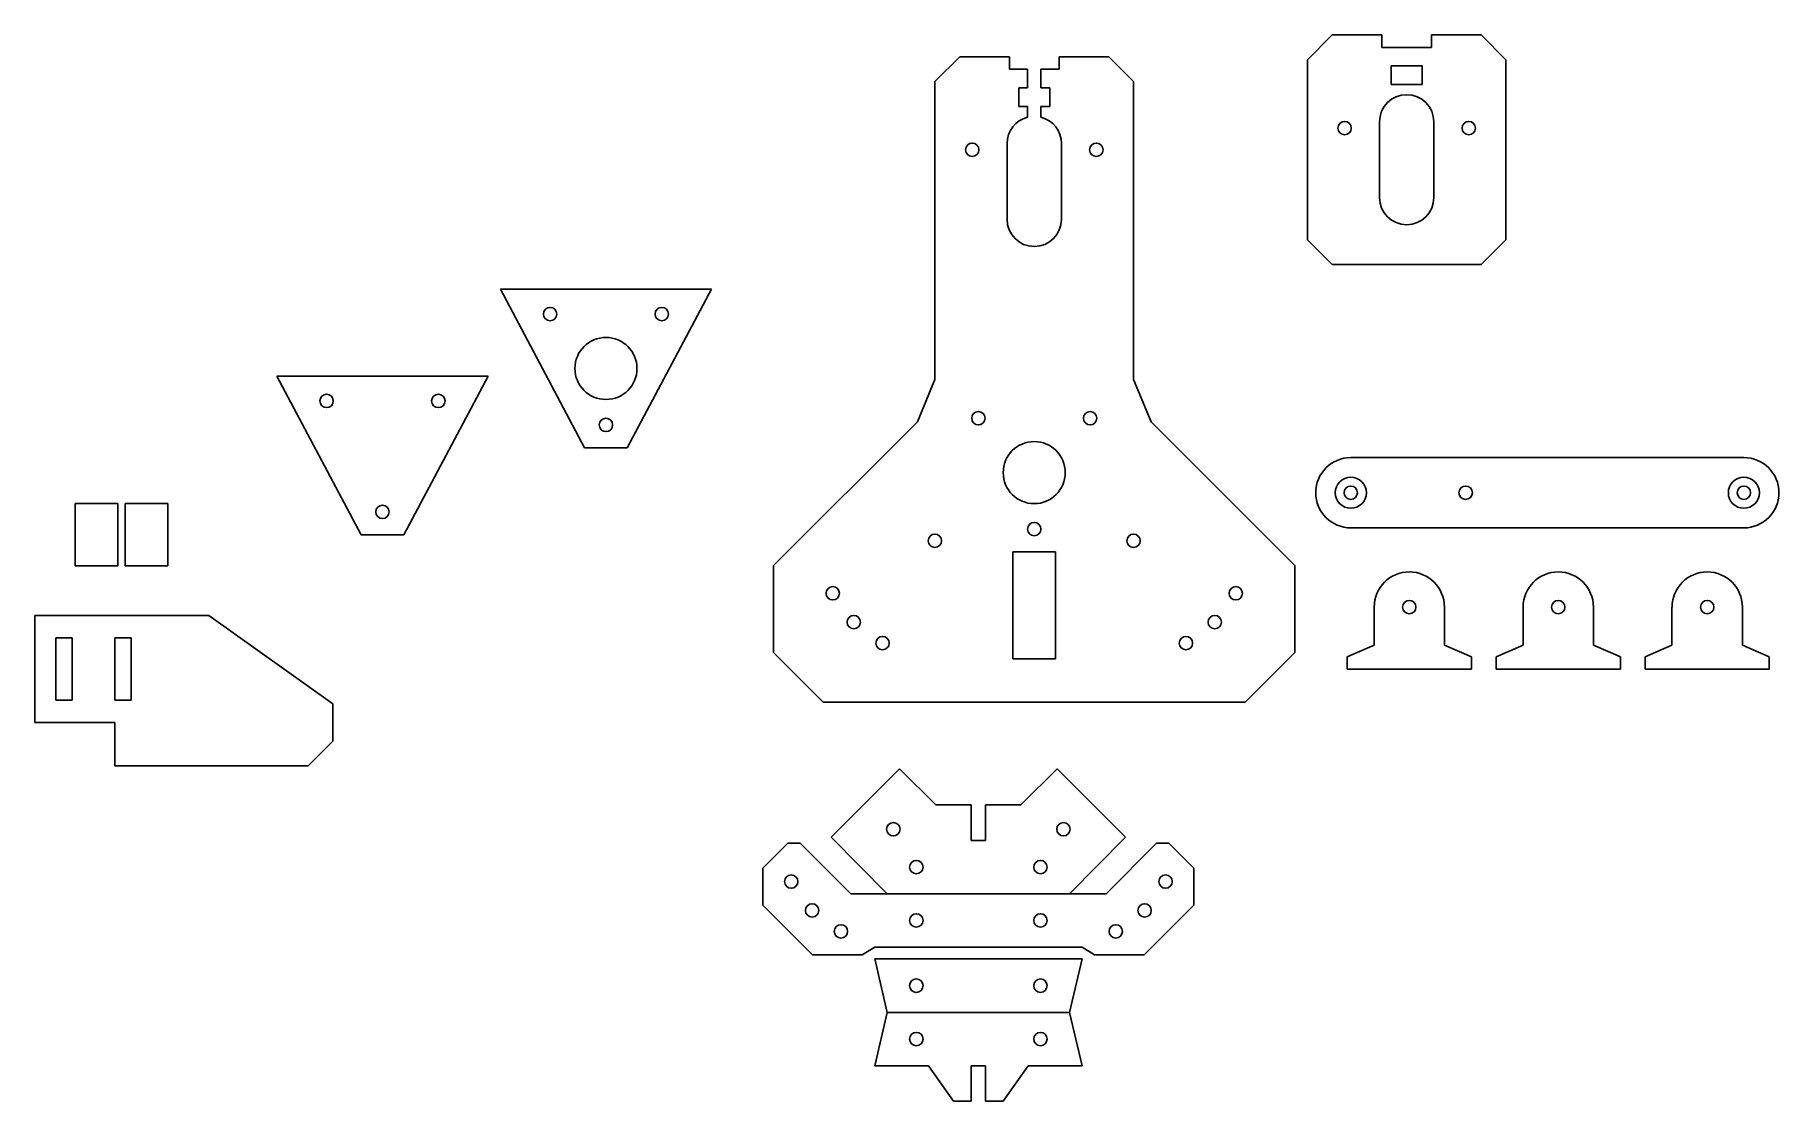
# Model space of a CAD drawing. Header units: inches. Extents: x -6.6 to 7.4, y -5.9 to 2.7.
import ezdxf

# ---------------------------------------------------------------- set-up
doc = ezdxf.new("R2010")
doc.units = ezdxf.units.IN
doc.header["$MEASUREMENT"] = 0
doc.layers.get('0').update_dxf_attribs({"lineweight": 25, "true_color": 0xffffff})

msp = doc.modelspace()

# ---------------------------------------------------------------- linework, layer by layer
at = {"color": 7, "true_color": 0x000000}
for p, q in [((3.85, 2.687), (3.65, 2.487)), ((3.85, 2.687), (4.25, 2.687)), ((4.25, 2.687), (4.25, 2.587)), ((4.65, 2.587), (4.65, 2.687)), ((5.05, 2.687), (4.65, 2.687)), ((5.05, 2.687), (5.25, 2.487)), ((4.25, 2.587), (4.65, 2.587)), ((0.85, 2.512), (0.65, 2.312)), ((0.85, 2.512), (1.25, 2.512)), ((1.25, 2.512), (1.25, 2.412)), ((1.25, 2.412), (1.396, 2.412)), ((1.396, 2.262), (1.396, 2.412)), ((1.504, 2.262), (1.504, 2.412)), ((1.504, 2.412), (1.65, 2.412)), ((1.65, 2.412), (1.65, 2.512)), ((2.05, 2.512), (1.65, 2.512)), ((1.65, 2.512), (1.65, 2.512)), ((2.05, 2.512), (2.25, 2.312)), ((3.65, 1.037), (3.65, 2.487)), ((5.25, 1.037), (5.25, 2.487)), ((0.65, -0.087), (0.65, 2.312)), ((1.325, 2.112), (1.325, 2.262)), ((1.396, 2.262), (1.325, 2.262)), ((1.504, 2.262), (1.575, 2.262)), ((1.575, 2.112), (1.575, 2.262)), ((2.25, -0.087), (2.25, 2.312)), ((1.396, 2.112), (1.325, 2.112)), ((1.396, 2.112), (1.396, 2.025)), ((1.504, 2.112), (1.575, 2.112)), ((1.504, 2.112), (1.504, 2.025)), ((3.85, 0.837), (3.65, 1.037)), ((5.25, 1.037), (5.05, 0.837)), ((5.05, 0.837), (3.85, 0.837)), ((0.509, -0.429), (0.65, -0.087)), ((2.391, -0.429), (2.25, -0.087)), ((-0.65, -1.587), (0.509, -0.429)), ((3.55, -1.587), (2.391, -0.429)), ((7.166, -0.717), (4, -0.717)), ((-6.276, -1.088), (-5.931, -1.088)), ((-6.276, -1.088), (-6.276, -1.588)), ((-5.931, -1.588), (-5.931, -1.088)), ((-5.873, -1.088), (-5.528, -1.088)), ((-5.873, -1.088), (-5.873, -1.588)), ((-5.528, -1.588), (-5.528, -1.088)), ((7.166, -1.283), (4, -1.283)), ((-6.276, -1.588), (-5.931, -1.588)), ((-5.873, -1.588), (-5.528, -1.588)), ((-0.65, -2.287), (-0.65, -1.587)), ((3.55, -2.287), (3.55, -1.587)), ((4.187, -2.229), (4.187, -1.921)), ((4.754, -2.229), (4.754, -1.921)), ((5.387, -2.229), (5.387, -1.921)), ((5.954, -2.229), (5.954, -1.921)), ((6.587, -2.229), (6.587, -1.921)), ((7.154, -2.229), (7.154, -1.921)), ((4.187, -2.229), (3.971, -2.321)), ((4.971, -2.321), (4.754, -2.229)), ((5.387, -2.229), (5.171, -2.321)), ((6.171, -2.321), (5.954, -2.229)), ((6.587, -2.229), (6.371, -2.321)), ((7.371, -2.321), (7.154, -2.229)), ((-0.249, -2.687), (-0.65, -2.287)), ((3.149, -2.687), (3.55, -2.287)), ((3.971, -2.321), (3.971, -2.421)), ((4.971, -2.421), (4.971, -2.321)), ((5.171, -2.321), (5.171, -2.421)), ((6.171, -2.421), (6.171, -2.321)), ((6.371, -2.321), (6.371, -2.421)), ((7.371, -2.421), (7.371, -2.321)), ((3.971, -2.421), (4.971, -2.421)), ((5.171, -2.421), (6.171, -2.421)), ((6.371, -2.421), (7.371, -2.421)), ((-0.249, -2.687), (3.149, -2.687))]:
    msp.add_line(p, q, dxfattribs=at)
for p, q in [((4.65, 2.687), (4.65, 2.687)), ((4.325, 2.287), (4.325, 2.437)), ((4.325, 2.437), (4.575, 2.437)), ((4.575, 2.287), (4.575, 2.437)), ((4.325, 2.287), (4.575, 2.287)), ((4.231, 1.377), (4.231, 1.987)), ((4.669, 1.377), (4.669, 1.987)), ((1.231, 1.202), (1.231, 1.812)), ((1.669, 1.202), (1.669, 1.812)), ((-1.15, 0.639), (-2.85, 0.639)), ((-2.85, 0.639), (-2.173, -0.639)), ((-1.828, -0.639), (-1.15, 0.639)), ((-2.95, -0.061), (-4.65, -0.061)), ((-4.65, -0.061), (-3.973, -1.339)), ((-3.628, -1.339), (-2.95, -0.061)), ((-2.173, -0.639), (-1.828, -0.639)), ((-3.973, -1.339), (-3.628, -1.339)), ((-6.6, -2.85), (-6.6, -1.99)), ((-6.6, -1.99), (-6.3, -1.99)), ((-6.3, -1.99), (-5.2, -1.99)), ((-4.2, -2.7), (-5.2, -1.99)), ((-4.2, -3), (-4.2, -2.7)), ((-6.6, -2.85), (-5.955, -2.85)), ((-5.955, -2.85), (-5.955, -3.2)), ((-4.4, -3.2), (-4.2, -3)), ((-5.955, -3.2), (-4.4, -3.2)), ((-0.185, -3.773), (0.365, -3.223)), ((0.657, -3.515), (0.365, -3.223)), ((1.343, -3.515), (1.635, -3.223)), ((2.185, -3.773), (1.635, -3.223)), ((0.942, -3.515), (0.657, -3.515)), ((0.942, -3.8), (0.942, -3.515)), ((1.057, -3.8), (1.057, -3.515)), ((1.057, -3.515), (1.343, -3.515)), ((0.265, -4.23), (-0.185, -3.773)), ((1.735, -4.23), (2.185, -3.773)), ((-0.735, -4.023), (-0.535, -3.823)), ((-0.535, -3.823), (-0.435, -3.823)), ((-0.028, -4.23), (-0.435, -3.823)), ((0.942, -3.8), (1.057, -3.8)), ((2.028, -4.23), (2.435, -3.823)), ((2.535, -3.823), (2.435, -3.823)), ((2.735, -4.023), (2.535, -3.823)), ((-0.735, -4.323), (-0.735, -4.023)), ((2.735, -4.323), (2.735, -4.023)), ((-0.735, -4.323), (-0.335, -4.723)), ((-0.028, -4.23), (2.028, -4.23)), ((2.735, -4.323), (2.335, -4.723)), ((-0.335, -4.723), (0.065, -4.723)), ((0.065, -4.723), (0.165, -4.66)), ((0.165, -4.66), (1.835, -4.66)), ((0.165, -4.755), (0.265, -5.185)), ((0.165, -4.755), (1.835, -4.755)), ((0.942, -4.755), (1.057, -4.755)), ((1.835, -4.755), (1.735, -5.185)), ((1.935, -4.723), (1.835, -4.66)), ((2.335, -4.723), (1.935, -4.723)), ((0.165, -5.615), (0.265, -5.185)), ((0.265, -5.185), (1.735, -5.185)), ((1.835, -5.615), (1.735, -5.185)), ((0.599, -5.615), (0.165, -5.615)), ((0.8, -5.9), (0.599, -5.615)), ((0.942, -5.615), (1.057, -5.615)), ((0.942, -5.615), (0.942, -5.9)), ((1.057, -5.615), (1.057, -5.9)), ((1.2, -5.9), (1.401, -5.615)), ((1.401, -5.615), (1.835, -5.615)), ((0.942, -5.9), (0.8, -5.9)), ((1.057, -5.9), (1.2, -5.9))]:
    msp.add_line(p, q)
at = {"color": 3, "true_color": 0x00ff00}
for p, q in [((1.277, -2.338), (1.277, -1.477)), ((1.277, -1.477), (1.622, -1.477)), ((1.622, -1.477), (1.622, -2.338)), ((-6.43, -2.17), (-6.3, -2.17)), ((-6.43, -2.17), (-6.43, -2.67)), ((-6.3, -2.67), (-6.3, -2.17)), ((-5.955, -2.17), (-5.825, -2.17)), ((-5.955, -2.17), (-5.955, -2.67)), ((-5.825, -2.67), (-5.825, -2.17)), ((1.277, -2.338), (1.622, -2.338)), ((-6.43, -2.67), (-6.3, -2.67)), ((-5.955, -2.67), (-5.825, -2.67))]:
    msp.add_line(p, q, dxfattribs=at)
for centre, radius in [((3.95, 1.937), 0.0539), ((4.95, 1.937), 0.0539), ((0.95, 1.762), 0.0539), ((1.95, 1.762), 0.0539), ((-2.45, 0.439), 0.0539), ((-1.55, 0.439), 0.0539), ((-2, 0.001), 0.25), ((-4.25, -0.261), 0.0539), ((-3.35, -0.261), 0.0539), ((-2, -0.454), 0.0539), ((1, -0.4), 0.0539), ((1.9, -0.4), 0.0539), ((1.45, -0.838), 0.25), ((4, -1), 0.125), ((4, -1), 0.0539), ((4.925, -1), 0.0539), ((7.166, -1), 0.125), ((7.166, -1), 0.0539), ((-3.8, -1.154), 0.0539), ((1.45, -1.293), 0.0539), ((0.65, -1.387), 0.0539), ((2.25, -1.387), 0.0539), ((-0.173, -1.81), 0.0539), ((3.073, -1.81), 0.0539), ((4.471, -1.921), 0.0539), ((5.671, -1.921), 0.0539), ((6.871, -1.921), 0.0539), ((-0.004, -2.042), 0.0539), ((2.904, -2.042), 0.0539), ((0.228, -2.211), 0.0539), ((2.672, -2.211), 0.0539), ((0.315, -3.71), 0.0539), ((1.685, -3.71), 0.0539), ((0.5, -4.015), 0.0539), ((1.5, -4.015), 0.0539), ((-0.508, -4.132), 0.0539), ((2.508, -4.132), 0.0539), ((-0.339, -4.364), 0.0539), ((2.339, -4.364), 0.0539), ((-0.107, -4.533), 0.0539), ((0.5, -4.445), 0.0539), ((1.5, -4.445), 0.0539), ((2.107, -4.533), 0.0539), ((0.5, -4.97), 0.0539), ((1.5, -4.97), 0.0539), ((0.5, -5.4), 0.0539), ((1.5, -5.4), 0.0539)]:
    msp.add_circle(centre, radius, dxfattribs=at)
for centre, start, end in [((4.45, 1.987), 0, 180), ((1.45, 1.812), 104.2588, 180), ((1.45, 1.812), 0, 75.7412), ((4.45, 1.377), 180, 0), ((1.45, 1.202), 180, 0)]:
    msp.add_arc(centre, 0.219, start, end)
at = {"color": 7, "true_color": 0x000000}
for centre, start, end in [((4, -1), 90, 270), ((7.166, -1), 270, 90), ((4.471, -1.921), 0, 180), ((5.671, -1.921), 0, 180), ((6.871, -1.921), 0, 180)]:
    msp.add_arc(centre, 0.283, start, end, dxfattribs=at)

doc.saveas('drawing.dxf')
